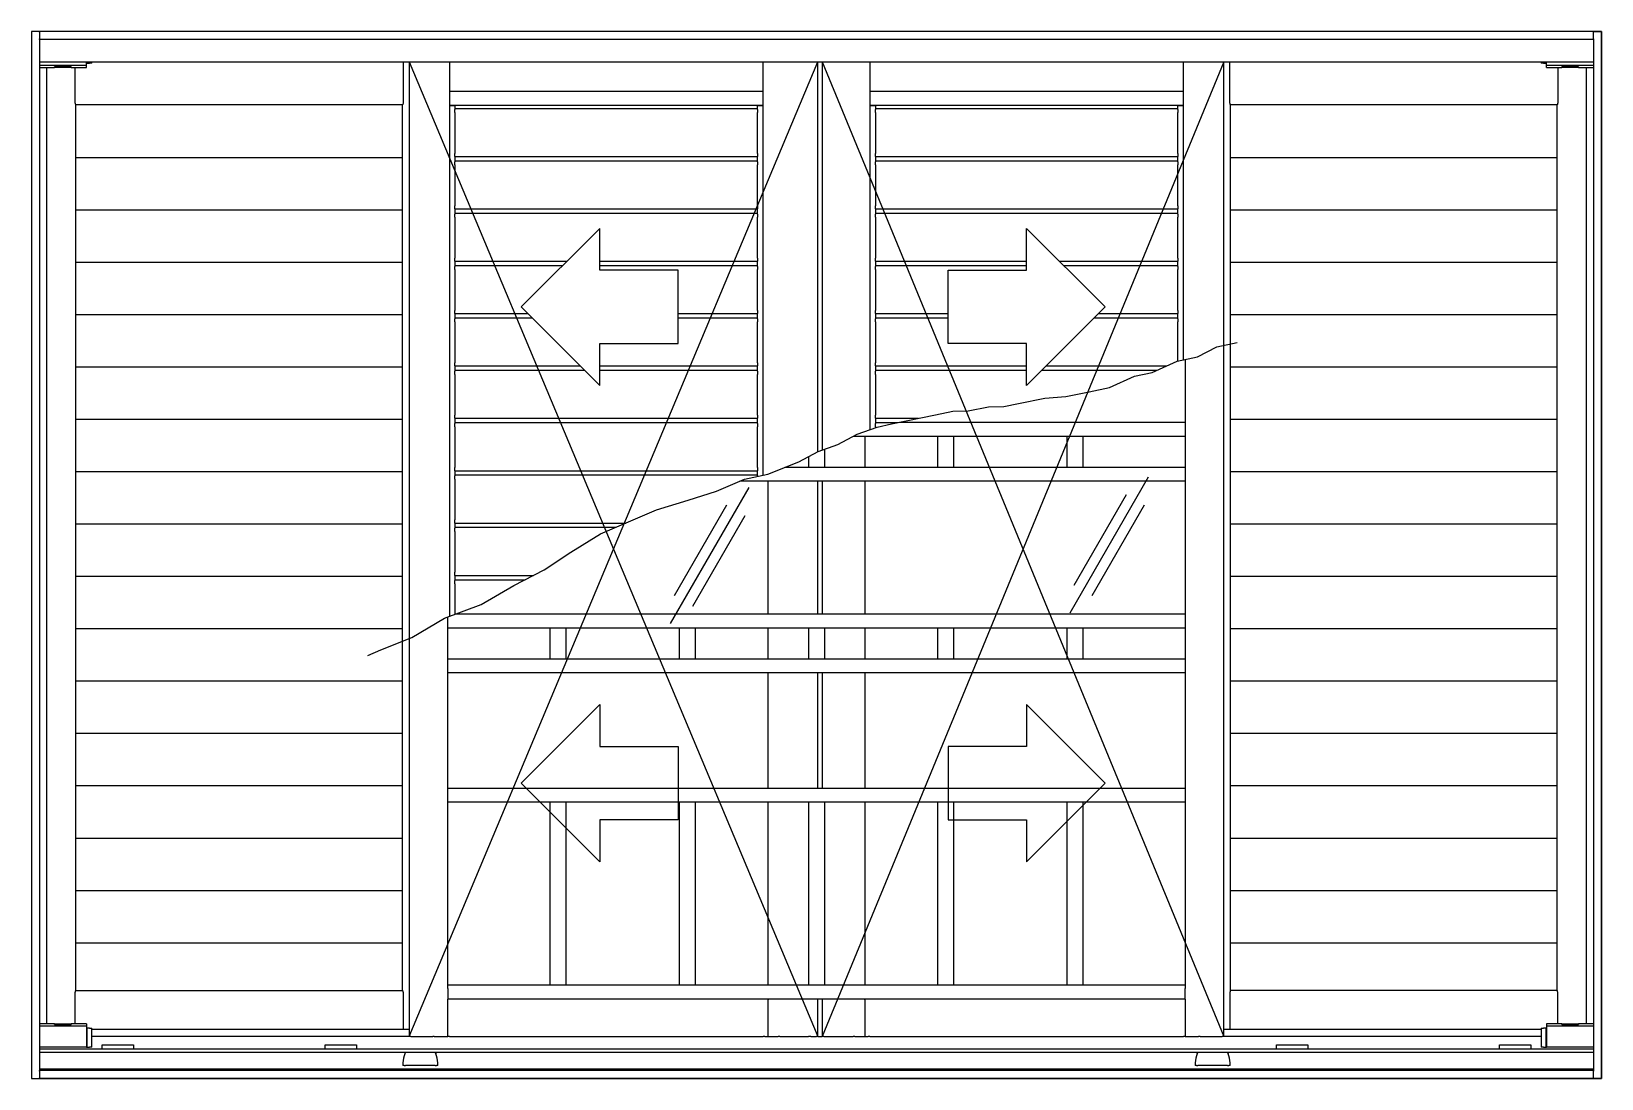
# Model space of a CAD drawing. Header units: millimetres. Extents: x 431.04 to 432.54, y 1043.34 to 1044.34.
import ezdxf

# ---------------------------------------------------------------- set-up
doc = ezdxf.new("R2010")
doc.units = ezdxf.units.MM
doc.header["$LTSCALE"] = 0.5
doc.layers.add('Gravia_Janelas', color=1, linetype='Continuous')

msp = doc.modelspace()

# ---------------------------------------------------------------- linework, layer by layer
at = {"layer": 'Gravia_Janelas'}
for p, q in [((431.0385, 1044.3405), (431.0389, 1044.3405)), ((431.0385, 1044.3405), (431.0385, 1043.3405)), ((431.0457, 1044.3405), (431.0389, 1044.3405)), ((431.0457, 1044.3405), (431.0461, 1044.3405)), ((431.0461, 1044.3401), (431.0461, 1044.3405)), ((432.5309, 1044.3405), (431.0461, 1044.3405)), ((431.0461, 1044.3401), (431.0461, 1044.3333)), ((431.0461, 1044.3329), (431.0461, 1044.3333)), ((432.5309, 1044.3329), (431.0461, 1044.3329)), ((431.0461, 1044.3329), (431.0461, 1043.3481)), ((432.5309, 1044.3405), (432.5309, 1044.3401)), ((432.5313, 1044.3405), (432.5309, 1044.3405)), ((432.5309, 1044.3333), (432.5309, 1044.3401)), ((432.5309, 1044.3333), (432.5309, 1044.3329)), ((432.5309, 1044.3329), (432.5309, 1043.3481)), ((432.5313, 1044.3405), (432.5381, 1044.3405)), ((432.5385, 1044.3405), (432.5381, 1044.3405)), ((432.5385, 1044.3405), (432.5385, 1043.3405)), ((431.0461, 1044.3115), (432.5309, 1044.3115)), ((431.0461, 1044.3081), (431.0911, 1044.3081)), ((431.0461, 1044.3061), (431.0606, 1044.3061)), ((431.0531, 1043.3926), (431.0531, 1044.3061)), ((431.0606, 1044.3066), (431.0766, 1044.3066)), ((431.0606, 1044.3061), (431.0606, 1044.3066)), ((431.0766, 1044.3066), (431.0606, 1044.3066)), ((431.0606, 1044.3066), (431.0606, 1044.3061)), ((431.0766, 1044.3061), (431.0606, 1044.3061)), ((431.0766, 1044.3066), (431.0766, 1044.3061)), ((431.0766, 1044.3066), (431.0766, 1044.3061)), ((431.0766, 1044.3061), (431.0911, 1044.3061)), ((431.0911, 1044.3081), (431.0911, 1044.3115)), ((431.0911, 1044.3101), (431.0916, 1044.3101)), ((431.0911, 1044.3061), (431.0911, 1044.3081)), ((431.0916, 1044.3115), (431.0916, 1044.3101)), ((431.0916, 1044.3101), (431.0941, 1044.3101)), ((431.0961, 1044.3101), (431.0941, 1044.3101)), ((431.0961, 1044.3101), (431.0961, 1044.3115)), ((431.3937, 1044.3115), (431.3937, 1044.2732)), ((431.3993, 1044.3115), (431.7897, 1043.3806)), ((431.3993, 1044.3115), (431.3993, 1043.3806)), ((431.4378, 1044.3115), (431.4378, 1043.7818)), ((431.7375, 1043.9166), (431.7375, 1044.3115)), ((431.7897, 1043.9391), (431.7897, 1044.3115)), ((431.7939, 1044.3115), (431.7939, 1043.9407)), ((432.1777, 1044.3115), (431.7939, 1043.3806)), ((431.8394, 1044.3115), (431.8394, 1043.9602)), ((432.1391, 1044.0269), (432.1391, 1044.3115)), ((432.1777, 1043.3806), (432.1777, 1044.3115)), ((432.4809, 1044.3115), (432.4809, 1044.3101)), ((432.4829, 1044.3101), (432.4809, 1044.3101)), ((432.4829, 1044.3101), (432.4854, 1044.3101)), ((432.4854, 1044.3115), (432.4854, 1044.3101)), ((432.4854, 1044.3101), (432.4859, 1044.3101)), ((432.4859, 1044.3081), (432.4859, 1044.3115)), ((432.4859, 1044.3061), (432.4859, 1044.3081)), ((432.4859, 1044.3081), (432.5309, 1044.3081)), ((432.4859, 1044.3061), (432.5004, 1044.3061)), ((432.5004, 1044.3066), (432.5164, 1044.3066)), ((432.5004, 1044.3061), (432.5004, 1044.3066)), ((432.5164, 1044.3066), (432.5004, 1044.3066)), ((432.5004, 1044.3066), (432.5004, 1044.3061)), ((432.5164, 1044.3061), (432.5004, 1044.3061)), ((432.5164, 1044.3066), (432.5164, 1044.3061)), ((432.5164, 1044.3066), (432.5164, 1044.3061)), ((432.5164, 1044.3061), (432.5309, 1044.3061)), ((432.5239, 1044.3061), (432.5239, 1043.3926)), ((431.0809, 1043.4247), (431.0809, 1044.2704)), ((431.393, 1043.4247), (431.393, 1044.2704)), ((431.4378, 1044.2834), (431.7375, 1044.2834)), ((431.8394, 1044.2834), (432.1391, 1044.2834)), ((432.184, 1043.4247), (432.184, 1044.2704)), ((432.4961, 1043.4247), (432.4961, 1044.2704)), ((431.4378, 1044.2699), (431.7375, 1044.2699)), ((431.4431, 1044.2694), (431.4378, 1044.2694)), ((431.4431, 1044.2699), (431.4431, 1044.2669)), ((431.4431, 1044.2669), (431.4431, 1044.266)), ((431.4431, 1044.2669), (431.7322, 1044.2669)), ((431.4431, 1044.263), (431.4431, 1044.266)), ((431.4431, 1044.263), (431.4431, 1044.224)), ((431.7322, 1044.2669), (431.7322, 1044.2699)), ((431.7375, 1044.2694), (431.7322, 1044.2694)), ((431.7322, 1044.266), (431.7322, 1044.2669)), ((431.7322, 1044.266), (431.7322, 1044.263)), ((431.7322, 1044.224), (431.7322, 1044.263)), ((431.8394, 1044.2699), (432.1391, 1044.2699)), ((431.8447, 1044.2694), (431.8394, 1044.2694)), ((431.8447, 1044.2699), (431.8447, 1044.2669)), ((431.8447, 1044.2669), (431.8447, 1044.266)), ((431.8447, 1044.2669), (432.1338, 1044.2669)), ((431.8447, 1044.263), (431.8447, 1044.266)), ((431.8447, 1044.263), (431.8447, 1044.224)), ((432.1338, 1044.2669), (432.1338, 1044.2699)), ((432.1391, 1044.2694), (432.1338, 1044.2694)), ((432.1338, 1044.266), (432.1338, 1044.2669)), ((432.1338, 1044.266), (432.1338, 1044.263)), ((432.1338, 1044.224), (432.1338, 1044.263)), ((431.0809, 1044.2202), (431.393, 1044.2202)), ((431.4431, 1044.221), (431.4431, 1044.224)), ((431.4431, 1044.221), (431.4431, 1044.2169)), ((431.4431, 1044.221), (431.7322, 1044.221)), ((431.4431, 1044.2169), (431.4431, 1044.216)), ((431.4431, 1044.2169), (431.7322, 1044.2169)), ((431.4431, 1044.213), (431.4431, 1044.216)), ((431.4431, 1044.213), (431.4431, 1044.174)), ((431.7322, 1044.224), (431.7322, 1044.221)), ((431.7322, 1044.2169), (431.7322, 1044.221)), ((431.7322, 1044.216), (431.7322, 1044.2169)), ((431.7322, 1044.216), (431.7322, 1044.213)), ((431.7322, 1044.174), (431.7322, 1044.213)), ((431.8447, 1044.221), (431.8447, 1044.224)), ((431.8447, 1044.221), (431.8447, 1044.2169)), ((431.8447, 1044.221), (432.1338, 1044.221)), ((431.8447, 1044.2169), (431.8447, 1044.216)), ((431.8447, 1044.2169), (432.1338, 1044.2169)), ((431.8447, 1044.213), (431.8447, 1044.216)), ((431.8447, 1044.213), (431.8447, 1044.174)), ((432.1338, 1044.224), (432.1338, 1044.221)), ((432.1338, 1044.2169), (432.1338, 1044.221)), ((432.1338, 1044.216), (432.1338, 1044.2169)), ((432.1338, 1044.216), (432.1338, 1044.213)), ((432.1338, 1044.174), (432.1338, 1044.213)), ((432.184, 1044.2202), (432.4961, 1044.2202)), ((431.0809, 1044.1702), (431.393, 1044.1702)), ((431.4431, 1044.171), (431.4431, 1044.174)), ((431.4431, 1044.171), (431.4431, 1044.1669)), ((431.4431, 1044.171), (431.7322, 1044.171)), ((431.4431, 1044.1669), (431.4431, 1044.166)), ((431.4431, 1044.1669), (431.7322, 1044.1669)), ((431.4431, 1044.163), (431.4431, 1044.166)), ((431.7322, 1044.174), (431.7322, 1044.171)), ((431.7322, 1044.1669), (431.7322, 1044.171)), ((431.7322, 1044.166), (431.7322, 1044.1669)), ((431.7322, 1044.166), (431.7322, 1044.163)), ((431.8447, 1044.171), (431.8447, 1044.174)), ((431.8447, 1044.171), (431.8447, 1044.1669)), ((431.8447, 1044.171), (432.1338, 1044.171)), ((431.8447, 1044.1669), (431.8447, 1044.166)), ((431.8447, 1044.1669), (432.1338, 1044.1669)), ((431.8447, 1044.163), (431.8447, 1044.166)), ((432.1338, 1044.174), (432.1338, 1044.171)), ((432.1338, 1044.1669), (432.1338, 1044.171)), ((432.1338, 1044.166), (432.1338, 1044.1669)), ((432.1338, 1044.166), (432.1338, 1044.163)), ((432.184, 1044.1702), (432.4961, 1044.1702)), ((431.4431, 1044.163), (431.4431, 1044.124)), ((431.7322, 1044.124), (431.7322, 1044.163)), ((431.8447, 1044.163), (431.8447, 1044.124)), ((432.1338, 1044.124), (432.1338, 1044.163)), ((431.0809, 1044.1202), (431.393, 1044.1202)), ((431.4431, 1044.121), (431.4431, 1044.124)), ((431.4431, 1044.121), (431.4431, 1044.1169)), ((431.4431, 1044.121), (431.55, 1044.121)), ((431.5814, 1044.121), (431.7322, 1044.121)), ((431.7322, 1044.124), (431.7322, 1044.121)), ((431.7322, 1044.1169), (431.7322, 1044.121)), ((431.8447, 1044.121), (431.8447, 1044.124)), ((431.8447, 1044.121), (431.8447, 1044.1169)), ((431.8447, 1044.121), (431.9892, 1044.121)), ((432.0206, 1044.121), (432.1338, 1044.121)), ((432.1338, 1044.124), (432.1338, 1044.121)), ((432.1338, 1044.1169), (432.1338, 1044.121)), ((432.184, 1044.1202), (432.4961, 1044.1202)), ((431.4431, 1044.1169), (431.4431, 1044.116)), ((431.4431, 1044.1169), (431.5459, 1044.1169)), ((431.4431, 1044.113), (431.4431, 1044.116)), ((431.4431, 1044.113), (431.4431, 1044.074)), ((431.5814, 1044.1169), (431.7322, 1044.1169)), ((431.7322, 1044.116), (431.7322, 1044.1169)), ((431.7322, 1044.116), (431.7322, 1044.113)), ((431.7322, 1044.074), (431.7322, 1044.113)), ((431.8447, 1044.1169), (431.8447, 1044.116)), ((431.8447, 1044.1169), (431.9892, 1044.1169)), ((431.8447, 1044.113), (431.8447, 1044.116)), ((431.8447, 1044.113), (431.8447, 1044.074)), ((432.0247, 1044.1169), (432.1338, 1044.1169)), ((432.1338, 1044.116), (432.1338, 1044.1169)), ((432.1338, 1044.116), (432.1338, 1044.113)), ((432.1338, 1044.074), (432.1338, 1044.113)), ((431.0809, 1044.0702), (431.393, 1044.0702)), ((431.4431, 1044.071), (431.4431, 1044.074)), ((431.4431, 1044.071), (431.4431, 1044.0669)), ((431.4431, 1044.071), (431.5128, 1044.071)), ((431.4431, 1044.0669), (431.4431, 1044.066)), ((431.4431, 1044.0669), (431.5169, 1044.0669)), ((431.4431, 1044.063), (431.4431, 1044.066)), ((431.4431, 1044.063), (431.4431, 1044.024)), ((431.6564, 1044.071), (431.7322, 1044.071)), ((431.6564, 1044.0669), (431.7322, 1044.0669)), ((431.7322, 1044.074), (431.7322, 1044.071)), ((431.7322, 1044.0669), (431.7322, 1044.071)), ((431.7322, 1044.066), (431.7322, 1044.0669)), ((431.7322, 1044.066), (431.7322, 1044.063)), ((431.7322, 1044.024), (431.7322, 1044.063)), ((431.8447, 1044.071), (431.8447, 1044.074)), ((431.8447, 1044.071), (431.8447, 1044.0669)), ((431.8447, 1044.071), (431.9142, 1044.071)), ((431.8447, 1044.0669), (431.8447, 1044.066)), ((431.8447, 1044.0669), (431.9142, 1044.0669)), ((431.8447, 1044.063), (431.8447, 1044.066)), ((431.8447, 1044.063), (431.8447, 1044.024)), ((432.0537, 1044.0669), (432.1338, 1044.0669)), ((432.0578, 1044.071), (432.1338, 1044.071)), ((432.1338, 1044.074), (432.1338, 1044.071)), ((432.1338, 1044.0669), (432.1338, 1044.071)), ((432.1338, 1044.066), (432.1338, 1044.0669)), ((432.1338, 1044.066), (432.1338, 1044.063)), ((432.1338, 1044.0258), (432.1338, 1044.063)), ((432.184, 1044.0702), (432.4961, 1044.0702)), ((431.0809, 1044.0202), (431.393, 1044.0202)), ((431.4431, 1044.021), (431.4431, 1044.024)), ((431.4431, 1044.021), (431.5628, 1044.021)), ((431.4431, 1044.021), (431.4431, 1044.0169)), ((431.4431, 1044.0169), (431.4431, 1044.016)), ((431.4431, 1044.0169), (431.5669, 1044.0169)), ((431.4431, 1044.013), (431.4431, 1044.016)), ((431.5814, 1044.021), (431.7322, 1044.021)), ((431.5814, 1044.0169), (431.7322, 1044.0169)), ((431.7322, 1044.024), (431.7322, 1044.021)), ((431.7322, 1044.0169), (431.7322, 1044.021)), ((431.7322, 1044.016), (431.7322, 1044.0169)), ((431.7322, 1044.016), (431.7322, 1044.013)), ((431.8447, 1044.021), (431.8447, 1044.024)), ((431.8447, 1044.021), (431.8447, 1044.0169)), ((431.8447, 1044.021), (431.9892, 1044.021)), ((431.8447, 1044.0169), (431.8447, 1044.016)), ((431.8447, 1044.0169), (431.9892, 1044.0169)), ((431.8447, 1044.013), (431.8447, 1044.016)), ((432.0037, 1044.0169), (432.1138, 1044.0169)), ((432.0078, 1044.021), (432.1229, 1044.021)), ((432.1408, 1044.0273), (432.1408, 1043.4267)), ((432.184, 1044.0202), (432.4961, 1044.0202)), ((431.4431, 1044.013), (431.4431, 1043.974)), ((431.7322, 1043.974), (431.7322, 1044.013)), ((431.8447, 1044.013), (431.8447, 1043.974)), ((431.0809, 1043.9702), (431.393, 1043.9702)), ((431.4431, 1043.971), (431.4431, 1043.974)), ((431.4431, 1043.971), (431.4431, 1043.9669)), ((431.4431, 1043.971), (431.7322, 1043.971)), ((431.7322, 1043.974), (431.7322, 1043.971)), ((431.7322, 1043.9669), (431.7322, 1043.971)), ((431.8447, 1043.971), (431.8447, 1043.974)), ((431.8447, 1043.971), (431.8447, 1043.9669)), ((431.8447, 1043.971), (431.886, 1043.971)), ((432.184, 1043.9702), (432.4961, 1043.9702)), ((431.4431, 1043.9669), (431.4431, 1043.966)), ((431.4431, 1043.9669), (431.7322, 1043.9669)), ((431.4431, 1043.963), (431.4431, 1043.966)), ((431.4431, 1043.963), (431.4431, 1043.924)), ((431.7322, 1043.966), (431.7322, 1043.9669)), ((431.7322, 1043.966), (431.7322, 1043.963)), ((431.7322, 1043.924), (431.7322, 1043.963)), ((431.8447, 1043.9669), (431.8447, 1043.966)), ((431.8447, 1043.9669), (431.8664, 1043.9669)), ((431.8447, 1043.963), (431.8447, 1043.966)), ((431.8447, 1043.963), (431.8447, 1043.9621)), ((431.8681, 1043.9673), (432.1408, 1043.9673)), ((431.796, 1043.9414), (431.796, 1043.9241)), ((431.824, 1043.9541), (432.1408, 1043.9541)), ((431.8347, 1043.9541), (431.8347, 1043.9241)), ((431.9045, 1043.9241), (431.9045, 1043.9541)), ((431.9195, 1043.9541), (431.9195, 1043.9241)), ((432.028, 1043.9241), (432.028, 1043.9541)), ((432.043, 1043.9541), (432.043, 1043.9241)), ((431.781, 1043.9241), (431.781, 1043.9345)), ((431.0809, 1043.9202), (431.393, 1043.9202)), ((431.4431, 1043.921), (431.4431, 1043.924)), ((431.4431, 1043.921), (431.4431, 1043.9169)), ((431.4431, 1043.921), (431.7322, 1043.921)), ((431.4431, 1043.9169), (431.4431, 1043.916)), ((431.4431, 1043.9169), (431.7322, 1043.9169)), ((431.4431, 1043.913), (431.4431, 1043.916)), ((431.4431, 1043.913), (431.4431, 1043.874)), ((432.1408, 1043.9109), (431.7151, 1043.9109)), ((431.7322, 1043.924), (431.7322, 1043.921)), ((431.7322, 1043.9169), (431.7322, 1043.921)), ((431.7322, 1043.916), (431.7322, 1043.9169)), ((431.7322, 1043.916), (431.7322, 1043.9155)), ((431.7423, 1043.7842), (431.7423, 1043.9109)), ((432.1408, 1043.9241), (431.7581, 1043.9241)), ((431.7897, 1043.7842), (431.7897, 1043.9109)), ((431.7939, 1043.9109), (431.7939, 1043.7842)), ((431.8347, 1043.9109), (431.8347, 1043.7842)), ((432.0307, 1043.7851), (432.1057, 1043.9151)), ((432.184, 1043.9202), (432.4961, 1043.9202)), ((431.6491, 1043.7751), (431.7241, 1043.905)), ((432.0346, 1043.8118), (432.0846, 1043.8984)), ((431.6529, 1043.8017), (431.7029, 1043.8883)), ((432.0519, 1043.8018), (432.1019, 1043.8884)), ((431.0809, 1043.8702), (431.393, 1043.8702)), ((431.4431, 1043.871), (431.4431, 1043.874)), ((431.4431, 1043.871), (431.4431, 1043.8669)), ((431.4431, 1043.871), (431.6062, 1043.871)), ((431.4431, 1043.8669), (431.4431, 1043.866)), ((431.4431, 1043.8669), (431.5966, 1043.8669)), ((431.4431, 1043.863), (431.4431, 1043.866)), ((431.6703, 1043.7917), (431.7203, 1043.8783)), ((432.184, 1043.8702), (432.4961, 1043.8702)), ((431.4431, 1043.863), (431.4431, 1043.824)), ((431.0809, 1043.8202), (431.393, 1043.8202)), ((431.4431, 1043.821), (431.4431, 1043.824)), ((431.4431, 1043.821), (431.4431, 1043.8169)), ((431.4431, 1043.821), (431.5182, 1043.821)), ((432.184, 1043.8202), (432.4961, 1043.8202)), ((431.4431, 1043.8169), (431.4431, 1043.816)), ((431.4431, 1043.8169), (431.5102, 1043.8169)), ((431.4431, 1043.813), (431.4431, 1043.816)), ((431.4431, 1043.813), (431.4431, 1043.7838)), ((431.4362, 1043.4267), (431.4362, 1043.7812)), ((431.4442, 1043.7842), (432.1408, 1043.7842)), ((431.0809, 1043.7702), (431.393, 1043.7702)), ((431.4362, 1043.771), (432.1408, 1043.771)), ((431.534, 1043.741), (431.534, 1043.771)), ((431.549, 1043.771), (431.549, 1043.741)), ((431.6575, 1043.741), (431.6575, 1043.771)), ((431.6725, 1043.771), (431.6725, 1043.741)), ((431.7423, 1043.741), (431.7423, 1043.771)), ((431.781, 1043.741), (431.781, 1043.771)), ((431.796, 1043.771), (431.796, 1043.741)), ((431.8347, 1043.771), (431.8347, 1043.741)), ((431.9045, 1043.741), (431.9045, 1043.771)), ((431.9195, 1043.771), (431.9195, 1043.741)), ((432.028, 1043.741), (432.028, 1043.771)), ((432.043, 1043.771), (432.043, 1043.741)), ((432.184, 1043.7702), (432.4961, 1043.7702)), ((432.1408, 1043.741), (431.4362, 1043.741)), ((431.0809, 1043.7202), (431.393, 1043.7202)), ((432.1408, 1043.7278), (431.4362, 1043.7278)), ((431.7423, 1043.6178), (431.7423, 1043.7278)), ((431.7897, 1043.6178), (431.7897, 1043.7278)), ((431.7939, 1043.7278), (431.7939, 1043.6178)), ((431.8347, 1043.7278), (431.8347, 1043.6178)), ((432.184, 1043.7202), (432.4961, 1043.7202)), ((431.0809, 1043.6702), (431.393, 1043.6702)), ((432.184, 1043.6702), (432.4961, 1043.6702)), ((431.0809, 1043.6202), (431.393, 1043.6202)), ((431.4362, 1043.6178), (432.1408, 1043.6178)), ((432.184, 1043.6202), (432.4961, 1043.6202)), ((431.4362, 1043.6046), (432.1408, 1043.6046)), ((431.534, 1043.4296), (431.534, 1043.6046)), ((431.549, 1043.6046), (431.549, 1043.4296)), ((431.6575, 1043.4296), (431.6575, 1043.6046)), ((431.6725, 1043.6046), (431.6725, 1043.4296)), ((431.7423, 1043.4296), (431.7423, 1043.6046)), ((431.781, 1043.4296), (431.781, 1043.6046)), ((431.796, 1043.6046), (431.796, 1043.4296)), ((431.8347, 1043.6046), (431.8347, 1043.4296)), ((431.9045, 1043.4296), (431.9045, 1043.6046)), ((431.9195, 1043.6046), (431.9195, 1043.4296)), ((432.028, 1043.4296), (432.028, 1043.6046)), ((432.043, 1043.6046), (432.043, 1043.4296)), ((431.0809, 1043.5702), (431.393, 1043.5702)), ((432.184, 1043.5702), (432.4961, 1043.5702)), ((431.0809, 1043.5202), (431.393, 1043.5202)), ((432.184, 1043.5202), (432.4961, 1043.5202)), ((431.0809, 1043.4702), (431.393, 1043.4702)), ((432.184, 1043.4702), (432.4961, 1043.4702)), ((432.1408, 1043.4296), (431.4362, 1043.4296)), ((431.4362, 1043.4264), (431.4362, 1043.4267)), ((431.4362, 1043.4264), (431.4362, 1043.4163)), ((432.1408, 1043.4164), (431.4362, 1043.4164)), ((431.4362, 1043.4157), (431.4362, 1043.4163)), ((431.4362, 1043.3806), (431.4362, 1043.4157)), ((431.7423, 1043.4163), (431.7423, 1043.4164)), ((431.7423, 1043.4163), (431.7423, 1043.4157)), ((431.7423, 1043.3806), (431.7423, 1043.4157)), ((431.7897, 1043.3806), (431.7897, 1043.4164)), ((431.7939, 1043.4164), (431.7939, 1043.3806)), ((431.8347, 1043.4164), (431.8347, 1043.4163)), ((431.8347, 1043.4157), (431.8347, 1043.4163)), ((431.8347, 1043.4157), (431.8347, 1043.3806)), ((432.1408, 1043.4267), (432.1408, 1043.4264)), ((432.1408, 1043.4163), (432.1408, 1043.4264)), ((432.1408, 1043.4163), (432.1408, 1043.4157)), ((432.1408, 1043.4157), (432.1408, 1043.3806)), ((431.0606, 1043.3926), (431.0461, 1043.3926)), ((431.0911, 1043.3906), (431.0461, 1043.3906)), ((431.0606, 1043.392), (431.0606, 1043.3926)), ((431.0606, 1043.3926), (431.0766, 1043.3926)), ((431.0606, 1043.392), (431.0606, 1043.3926)), ((431.0766, 1043.392), (431.0606, 1043.392)), ((431.0606, 1043.392), (431.0766, 1043.392)), ((431.0911, 1043.3926), (431.0766, 1043.3926)), ((431.0766, 1043.3926), (431.0766, 1043.392)), ((431.0766, 1043.392), (431.0766, 1043.3926)), ((431.0911, 1043.3926), (431.0911, 1043.3906)), ((431.0911, 1043.3906), (431.0911, 1043.3706)), ((431.0916, 1043.3886), (431.0911, 1043.3886)), ((431.0941, 1043.3886), (431.0916, 1043.3886)), ((431.0916, 1043.3706), (431.0916, 1043.3886)), ((431.0941, 1043.3886), (431.0961, 1043.3886)), ((431.0961, 1043.3706), (431.0961, 1043.3886)), ((431.0961, 1043.3876), (431.3993, 1043.3876)), ((432.1777, 1043.3876), (432.4809, 1043.3876)), ((432.4809, 1043.3886), (432.4809, 1043.3706)), ((432.4809, 1043.3886), (432.4829, 1043.3886)), ((432.4854, 1043.3886), (432.4829, 1043.3886)), ((432.4859, 1043.3886), (432.4854, 1043.3886)), ((432.4854, 1043.3706), (432.4854, 1043.3886)), ((432.4859, 1043.3926), (432.4859, 1043.3906)), ((432.5004, 1043.3926), (432.4859, 1043.3926)), ((432.4859, 1043.3906), (432.4859, 1043.3706)), ((432.5309, 1043.3906), (432.4859, 1043.3906)), ((432.5004, 1043.392), (432.5004, 1043.3926)), ((432.5004, 1043.3926), (432.5164, 1043.3926)), ((432.5004, 1043.392), (432.5004, 1043.3926)), ((432.5164, 1043.392), (432.5004, 1043.392)), ((432.5004, 1043.392), (432.5164, 1043.392)), ((432.5309, 1043.3926), (432.5164, 1043.3926)), ((432.5164, 1043.3926), (432.5164, 1043.392)), ((432.5164, 1043.392), (432.5164, 1043.3926)), ((431.0911, 1043.3706), (431.0461, 1043.3706)), ((431.0911, 1043.3706), (431.0916, 1043.3706)), ((431.0916, 1043.3706), (431.0941, 1043.3706)), ((431.0961, 1043.3706), (431.0941, 1043.3706)), ((431.4008, 1043.3806), (431.0961, 1043.3806)), ((431.1061, 1043.3726), (431.1361, 1043.3726)), ((431.1061, 1043.369), (431.1061, 1043.3726)), ((431.1361, 1043.3726), (431.1361, 1043.369)), ((431.3191, 1043.3726), (431.3491, 1043.3726)), ((431.3191, 1043.369), (431.3191, 1043.3726)), ((431.3491, 1043.3726), (431.3491, 1043.369)), ((431.4008, 1043.3806), (431.4216, 1043.3806)), ((431.4216, 1043.3806), (431.422, 1043.3806)), ((431.4234, 1043.3806), (431.422, 1043.3806)), ((431.4234, 1043.3806), (431.4363, 1043.3806)), ((431.4378, 1043.3806), (431.4363, 1043.3806)), ((431.4378, 1043.3806), (431.7375, 1043.3806)), ((431.739, 1043.3806), (431.7375, 1043.3806)), ((431.739, 1043.3806), (431.7519, 1043.3806)), ((431.7534, 1043.3806), (431.7519, 1043.3806)), ((431.7534, 1043.3806), (431.7538, 1043.3806)), ((431.7538, 1043.3806), (431.7802, 1043.3806)), ((431.7802, 1043.3806), (431.7807, 1043.3806)), ((431.783, 1043.3806), (431.7807, 1043.3806)), ((431.783, 1043.3806), (431.7885, 1043.3806)), ((431.7897, 1043.3806), (431.7885, 1043.3806)), ((431.7897, 1043.3806), (431.7935, 1043.3806)), ((431.7935, 1043.3806), (431.7939, 1043.3806)), ((431.7955, 1043.3806), (431.7939, 1043.3806)), ((431.7955, 1043.3806), (431.8232, 1043.3806)), ((431.8232, 1043.3806), (431.8236, 1043.3806)), ((431.825, 1043.3806), (431.8236, 1043.3806)), ((431.825, 1043.3806), (431.8379, 1043.3806)), ((431.8394, 1043.3806), (431.8379, 1043.3806)), ((431.8394, 1043.3806), (432.1391, 1043.3806)), ((432.1406, 1043.3806), (432.1391, 1043.3806)), ((432.1406, 1043.3806), (432.1535, 1043.3806)), ((432.155, 1043.3806), (432.1535, 1043.3806)), ((432.155, 1043.3806), (432.1554, 1043.3806)), ((432.1554, 1043.3806), (432.1761, 1043.3806)), ((432.4809, 1043.3806), (432.1761, 1043.3806)), ((432.2279, 1043.3726), (432.2579, 1043.3726)), ((432.2279, 1043.369), (432.2279, 1043.3726)), ((432.2579, 1043.3726), (432.2579, 1043.369)), ((432.4409, 1043.3726), (432.4709, 1043.3726)), ((432.4409, 1043.369), (432.4409, 1043.3726)), ((432.4709, 1043.3726), (432.4709, 1043.369)), ((432.4829, 1043.3706), (432.4809, 1043.3706)), ((432.4829, 1043.3706), (432.4854, 1043.3706)), ((432.4854, 1043.3706), (432.4859, 1043.3706)), ((432.5309, 1043.3706), (432.4859, 1043.3706)), ((432.5309, 1043.3686), (431.0461, 1043.3686)), ((431.0461, 1043.3656), (432.5309, 1043.3656)), ((431.1061, 1043.3686), (431.1061, 1043.369)), ((431.1361, 1043.369), (431.1361, 1043.3686)), ((431.3191, 1043.3686), (431.3191, 1043.369)), ((431.3491, 1043.369), (431.3491, 1043.3686)), ((432.2279, 1043.3686), (432.2279, 1043.369)), ((432.2579, 1043.369), (432.2579, 1043.3686)), ((432.4409, 1043.3686), (432.4409, 1043.369)), ((432.4709, 1043.369), (432.4709, 1043.3686)), ((431.0389, 1043.3405), (431.0385, 1043.3405)), ((431.0389, 1043.3405), (431.0457, 1043.3405)), ((431.0461, 1043.3405), (431.0457, 1043.3405)), ((432.5309, 1043.3496), (431.0461, 1043.3496)), ((432.5309, 1043.3481), (431.0461, 1043.3481)), ((431.0461, 1043.3477), (431.0461, 1043.3481)), ((431.0461, 1043.3477), (431.0461, 1043.3409)), ((431.0461, 1043.3405), (431.0461, 1043.3409)), ((432.5309, 1043.3405), (431.0461, 1043.3405)), ((431.3947, 1043.3531), (431.3933, 1043.3531)), ((431.3947, 1043.3531), (431.3959, 1043.3531)), ((431.4243, 1043.3531), (431.3959, 1043.3531)), ((431.4243, 1043.3531), (431.4255, 1043.3531)), ((431.4268, 1043.3531), (431.4255, 1043.3531)), ((432.1515, 1043.3531), (432.1501, 1043.3531)), ((432.1515, 1043.3531), (432.1527, 1043.3531)), ((432.1811, 1043.3531), (432.1527, 1043.3531)), ((432.1811, 1043.3531), (432.1823, 1043.3531)), ((432.1836, 1043.3531), (432.1823, 1043.3531)), ((432.5309, 1043.3481), (432.5309, 1043.3477)), ((432.5309, 1043.3409), (432.5309, 1043.3477)), ((432.5309, 1043.3409), (432.5309, 1043.3405)), ((432.5309, 1043.3405), (432.5313, 1043.3405)), ((432.5381, 1043.3405), (432.5313, 1043.3405)), ((432.5381, 1043.3405), (432.5385, 1043.3405))]:
    msp.add_line(p, q, dxfattribs=at)
at = {"layer": 'Gravia_Janelas', "color": 2}
msp.add_lwpolyline([(432.5385, 1044.3405), (431.0385, 1044.3405), (431.0385, 1043.3405), (432.5385, 1043.3405)], close=True, dxfattribs=at)
at = {"layer": 'Gravia_Janelas', "flags": 128}
for points in [[(431.3937, 1044.2732), (431.3937, 1044.2722), (431.3932, 1044.2708), (431.3932, 1044.2708), (431.3932, 1044.2707), (431.3932, 1044.2707), (431.3931, 1044.2706), (431.3931, 1044.2706), (431.3931, 1044.2706), (431.3931, 1044.2705), (431.3931, 1044.2705), (431.3931, 1044.2705), (431.3931, 1044.2704), (431.3931, 1044.2704), (431.393, 1044.2704), (431.0808, 1044.2704), (431.0802, 1044.2723), (431.0802, 1044.3061)], [(432.4968, 1044.3061), (432.4968, 1044.2723), (432.4965, 1044.2713), (432.4964, 1044.2713), (432.4964, 1044.2712), (432.4964, 1044.2712), (432.4964, 1044.2711), (432.4964, 1044.2711), (432.4964, 1044.271), (432.4964, 1044.271), (432.4963, 1044.2709), (432.4963, 1044.2709), (432.4963, 1044.2708), (432.4963, 1044.2708), (432.4961, 1044.2704), (432.1839, 1044.2704), (432.1839, 1044.2704), (432.1839, 1044.2704), (432.1839, 1044.2705), (432.1839, 1044.2705), (432.1839, 1044.2705), (432.1839, 1044.2706), (432.1838, 1044.2706), (432.1838, 1044.2706), (432.1838, 1044.2707), (432.1838, 1044.2707), (432.1838, 1044.2708), (432.1838, 1044.2708), (432.1838, 1044.2708), (432.1837, 1044.2709), (432.1837, 1044.2709), (432.1837, 1044.271), (432.1837, 1044.271), (432.1837, 1044.2711), (432.1837, 1044.2711), (432.1837, 1044.2712), (432.1836, 1044.2712), (432.1836, 1044.2713), (432.1836, 1044.2713), (432.1833, 1044.2723), (432.1833, 1044.3115)], [(431.0802, 1043.3926), (431.0802, 1043.4228), (431.0805, 1043.4237), (431.0805, 1043.4238), (431.0805, 1043.4238), (431.0806, 1043.4239), (431.0806, 1043.4239), (431.0806, 1043.424), (431.0806, 1043.424), (431.0806, 1043.4241), (431.0806, 1043.4241), (431.0806, 1043.4242), (431.0807, 1043.4242), (431.0807, 1043.4242), (431.0807, 1043.4243), (431.0807, 1043.4243), (431.0807, 1043.4244), (431.0807, 1043.4244), (431.0807, 1043.4244), (431.0808, 1043.4245), (431.0808, 1043.4245), (431.0808, 1043.4245), (431.0808, 1043.4246), (431.0808, 1043.4246), (431.0808, 1043.4246), (431.0808, 1043.4247), (431.393, 1043.4247), (431.3931, 1043.4244), (431.3931, 1043.4244), (431.3932, 1043.4244), (431.3932, 1043.4243), (431.3932, 1043.4243), (431.3932, 1043.4242), (431.3932, 1043.4242), (431.3932, 1043.4242), (431.3932, 1043.4241), (431.3933, 1043.4241), (431.3933, 1043.424), (431.3933, 1043.424), (431.3933, 1043.4239), (431.3933, 1043.4239), (431.3933, 1043.4238), (431.3933, 1043.4238), (431.3934, 1043.4237), (431.3937, 1043.4228), (431.3937, 1043.3876)], [(432.4968, 1043.3926), (432.4968, 1043.4228), (432.4965, 1043.4237), (432.4964, 1043.4238), (432.4964, 1043.4238), (432.4964, 1043.4239), (432.4964, 1043.4239), (432.4964, 1043.424), (432.4964, 1043.424), (432.4964, 1043.4241), (432.4963, 1043.4241), (432.4963, 1043.4242), (432.4963, 1043.4242), (432.4963, 1043.4242), (432.4963, 1043.4243), (432.4963, 1043.4243), (432.4963, 1043.4244), (432.4962, 1043.4244), (432.4962, 1043.4244), (432.4962, 1043.4245), (432.4962, 1043.4245), (432.4962, 1043.4245), (432.4962, 1043.4246), (432.4962, 1043.4246), (432.4962, 1043.4246), (432.4961, 1043.4247), (432.1839, 1043.4247), (432.1838, 1043.4243), (432.1838, 1043.4242), (432.1838, 1043.4242), (432.1837, 1043.4242), (432.1837, 1043.4241), (432.1837, 1043.4241), (432.1837, 1043.424), (432.1837, 1043.424), (432.1837, 1043.4239), (432.1837, 1043.4239), (432.1836, 1043.4238), (432.1836, 1043.4238), (432.1836, 1043.4237), (432.1833, 1043.4228), (432.1833, 1043.3876)], [(431.3953, 1043.3642), (431.3953, 1043.3642), (431.3953, 1043.3642), (431.3953, 1043.3642), (431.3954, 1043.3643), (431.3954, 1043.3643), (431.3954, 1043.3643), (431.3954, 1043.3643), (431.3954, 1043.3643), (431.3954, 1043.3643), (431.3954, 1043.3643), (431.3954, 1043.3643), (431.3954, 1043.3643), (431.3954, 1043.3644), (431.3954, 1043.3644), (431.3954, 1043.3644), (431.3954, 1043.3644), (431.3954, 1043.3644), (431.3954, 1043.3644), (431.3954, 1043.3644), (431.3954, 1043.3644), (431.3954, 1043.3644), (431.3954, 1043.3644), (431.3954, 1043.3645), (431.3954, 1043.3645)], [(431.3954, 1043.3645), (431.3955, 1043.3645), (431.3955, 1043.3646), (431.3955, 1043.3647), (431.3955, 1043.3647), (431.3956, 1043.3648), (431.3956, 1043.3648), (431.3957, 1043.3649), (431.3957, 1043.365), (431.3957, 1043.365), (431.3958, 1043.3651), (431.3958, 1043.3651), (431.3958, 1043.3652), (431.3959, 1043.3652), (431.3959, 1043.3653), (431.396, 1043.3653), (431.396, 1043.3653), (431.396, 1043.3654), (431.3961, 1043.3654), (431.3961, 1043.3655), (431.3962, 1043.3655), (431.3962, 1043.3655), (431.3963, 1043.3656), (431.3963, 1043.3656), (431.3963, 1043.3656)], [(431.4238, 1043.3656), (431.4239, 1043.3656), (431.4239, 1043.3656), (431.424, 1043.3655), (431.424, 1043.3655), (431.424, 1043.3655), (431.4241, 1043.3654), (431.4241, 1043.3654), (431.4242, 1043.3653), (431.4242, 1043.3653), (431.4242, 1043.3653), (431.4243, 1043.3652), (431.4243, 1043.3652), (431.4244, 1043.3651), (431.4244, 1043.3651), (431.4244, 1043.365), (431.4245, 1043.365), (431.4245, 1043.3649), (431.4246, 1043.3648), (431.4246, 1043.3648), (431.4246, 1043.3647), (431.4247, 1043.3647), (431.4247, 1043.3646), (431.4247, 1043.3645), (431.4247, 1043.3645)], [(431.4247, 1043.3645), (431.4247, 1043.3645), (431.4247, 1043.3644), (431.4247, 1043.3644), (431.4248, 1043.3644), (431.4248, 1043.3644), (431.4248, 1043.3644), (431.4248, 1043.3644), (431.4248, 1043.3644), (431.4248, 1043.3644), (431.4248, 1043.3644), (431.4248, 1043.3644), (431.4248, 1043.3643), (431.4248, 1043.3643), (431.4248, 1043.3643), (431.4248, 1043.3643), (431.4248, 1043.3643), (431.4248, 1043.3643), (431.4248, 1043.3643), (431.4248, 1043.3643), (431.4248, 1043.3643), (431.4248, 1043.3642), (431.4248, 1043.3642), (431.4248, 1043.3642), (431.4248, 1043.3642)], [(432.1521, 1043.3642), (432.1521, 1043.3642), (432.1521, 1043.3642), (432.1521, 1043.3642), (432.1522, 1043.3643), (432.1522, 1043.3643), (432.1522, 1043.3643), (432.1522, 1043.3643), (432.1522, 1043.3643), (432.1522, 1043.3643), (432.1522, 1043.3643), (432.1522, 1043.3643), (432.1522, 1043.3643), (432.1522, 1043.3644), (432.1522, 1043.3644), (432.1522, 1043.3644), (432.1522, 1043.3644), (432.1522, 1043.3644), (432.1522, 1043.3644), (432.1522, 1043.3644), (432.1522, 1043.3644), (432.1522, 1043.3644), (432.1522, 1043.3644), (432.1522, 1043.3645), (432.1522, 1043.3645)], [(432.1522, 1043.3645), (432.1523, 1043.3645), (432.1523, 1043.3646), (432.1523, 1043.3647), (432.1523, 1043.3647), (432.1524, 1043.3648), (432.1524, 1043.3648), (432.1525, 1043.3649), (432.1525, 1043.365), (432.1525, 1043.365), (432.1526, 1043.3651), (432.1526, 1043.3651), (432.1526, 1043.3652), (432.1527, 1043.3652), (432.1527, 1043.3653), (432.1528, 1043.3653), (432.1528, 1043.3653), (432.1528, 1043.3654), (432.1529, 1043.3654), (432.1529, 1043.3655), (432.153, 1043.3655), (432.153, 1043.3655), (432.1531, 1043.3656), (432.1531, 1043.3656), (432.1531, 1043.3656)], [(432.1806, 1043.3656), (432.1807, 1043.3656), (432.1807, 1043.3656), (432.1808, 1043.3655), (432.1808, 1043.3655), (432.1808, 1043.3655), (432.1809, 1043.3654), (432.1809, 1043.3654), (432.181, 1043.3653), (432.181, 1043.3653), (432.181, 1043.3653), (432.1811, 1043.3652), (432.1811, 1043.3652), (432.1812, 1043.3651), (432.1812, 1043.3651), (432.1812, 1043.365), (432.1813, 1043.365), (432.1813, 1043.3649), (432.1814, 1043.3648), (432.1814, 1043.3648), (432.1814, 1043.3647), (432.1815, 1043.3647), (432.1815, 1043.3646), (432.1815, 1043.3645), (432.1815, 1043.3645)], [(432.1815, 1043.3645), (432.1815, 1043.3645), (432.1815, 1043.3644), (432.1815, 1043.3644), (432.1816, 1043.3644), (432.1816, 1043.3644), (432.1816, 1043.3644), (432.1816, 1043.3644), (432.1816, 1043.3644), (432.1816, 1043.3644), (432.1816, 1043.3644), (432.1816, 1043.3644), (432.1816, 1043.3643), (432.1816, 1043.3643), (432.1816, 1043.3643), (432.1816, 1043.3643), (432.1816, 1043.3643), (432.1816, 1043.3643), (432.1816, 1043.3643), (432.1816, 1043.3643), (432.1816, 1043.3643), (432.1816, 1043.3642), (432.1816, 1043.3642), (432.1816, 1043.3642), (432.1816, 1043.3642)]]:
    msp.add_lwpolyline(points, dxfattribs=at)
at = {"layer": 'Gravia_Janelas'}
for points in [[(431.3993, 1043.3806), (431.7897, 1044.3115)], [(431.7939, 1044.3115), (432.1777, 1043.3806)], [(431.3599, 1043.7445), (431.3724, 1043.7498), (431.4019, 1043.7618), (431.4331, 1043.78), (431.4682, 1043.7932), (431.4993, 1043.8114), (431.5283, 1043.8262), (431.5538, 1043.8432), (431.5822, 1043.8608), (431.6089, 1043.8722), (431.6357, 1043.8836), (431.6658, 1043.8928), (431.6931, 1043.9015), (431.7198, 1043.9129), (431.7421, 1043.9176), (431.7717, 1043.9296), (431.79, 1043.9393), (431.809, 1043.9461), (431.8273, 1043.9558), (431.8463, 1043.9627), (431.8602, 1043.9656), (431.8742, 1043.9685), (431.8881, 1043.9715), (431.9021, 1043.9744), (431.9188, 1043.9779), (431.9334, 1043.978), (431.9529, 1043.9821), (431.9674, 1043.9822), (431.9814, 1043.9852), (432.0065, 1043.9904), (432.0266, 1043.9917), (432.0489, 1043.9964), (432.0685, 1044.0005), (432.0924, 1044.0113), (432.1092, 1044.0148), (432.1331, 1044.0257), (432.1526, 1044.0298), (432.171, 1044.0394), (432.1905, 1044.0435)]]:
    msp.add_lwpolyline(points, dxfattribs=at)
for points in [[(431.5064, 1044.0774), (431.5814, 1044.0024), (431.5814, 1044.0424), (431.6564, 1044.0424), (431.6564, 1044.1124), (431.5814, 1044.1124), (431.5814, 1044.1524), (431.5064, 1044.0774)], [(432.0642, 1044.0774), (431.9892, 1044.0024), (431.9892, 1044.0424), (431.9142, 1044.0424), (431.9142, 1044.1124), (431.9892, 1044.1124), (431.9892, 1044.1524), (432.0642, 1044.0774)], [(431.5064, 1043.6226), (431.5814, 1043.6976), (431.5814, 1043.6576), (431.6564, 1043.6576), (431.6564, 1043.5876), (431.5814, 1043.5876), (431.5814, 1043.5476), (431.5064, 1043.6226)], [(432.0642, 1043.6226), (431.9892, 1043.6976), (431.9892, 1043.6576), (431.9142, 1043.6576), (431.9142, 1043.5876), (431.9892, 1043.5876), (431.9892, 1043.5476), (432.0642, 1043.6226)]]:
    msp.add_lwpolyline(points, close=True, dxfattribs=at)
for centre, start, end in [((431.4253, 1043.3531), 163.6817, 180), ((431.4253, 1043.3531), 159.6191, 163.6817), ((431.3948, 1043.3531), 16.3183, 20.3809), ((431.3948, 1043.3531), 0, 16.3183), ((432.1821, 1043.3531), 163.6817, 180), ((432.1821, 1043.3531), 159.6191, 163.6817), ((432.1516, 1043.3531), 16.3183, 20.3809), ((432.1516, 1043.3531), 0, 16.3183)]:
    msp.add_arc(centre, 0.032, start, end, dxfattribs=at)

doc.saveas('drawing.dxf')
